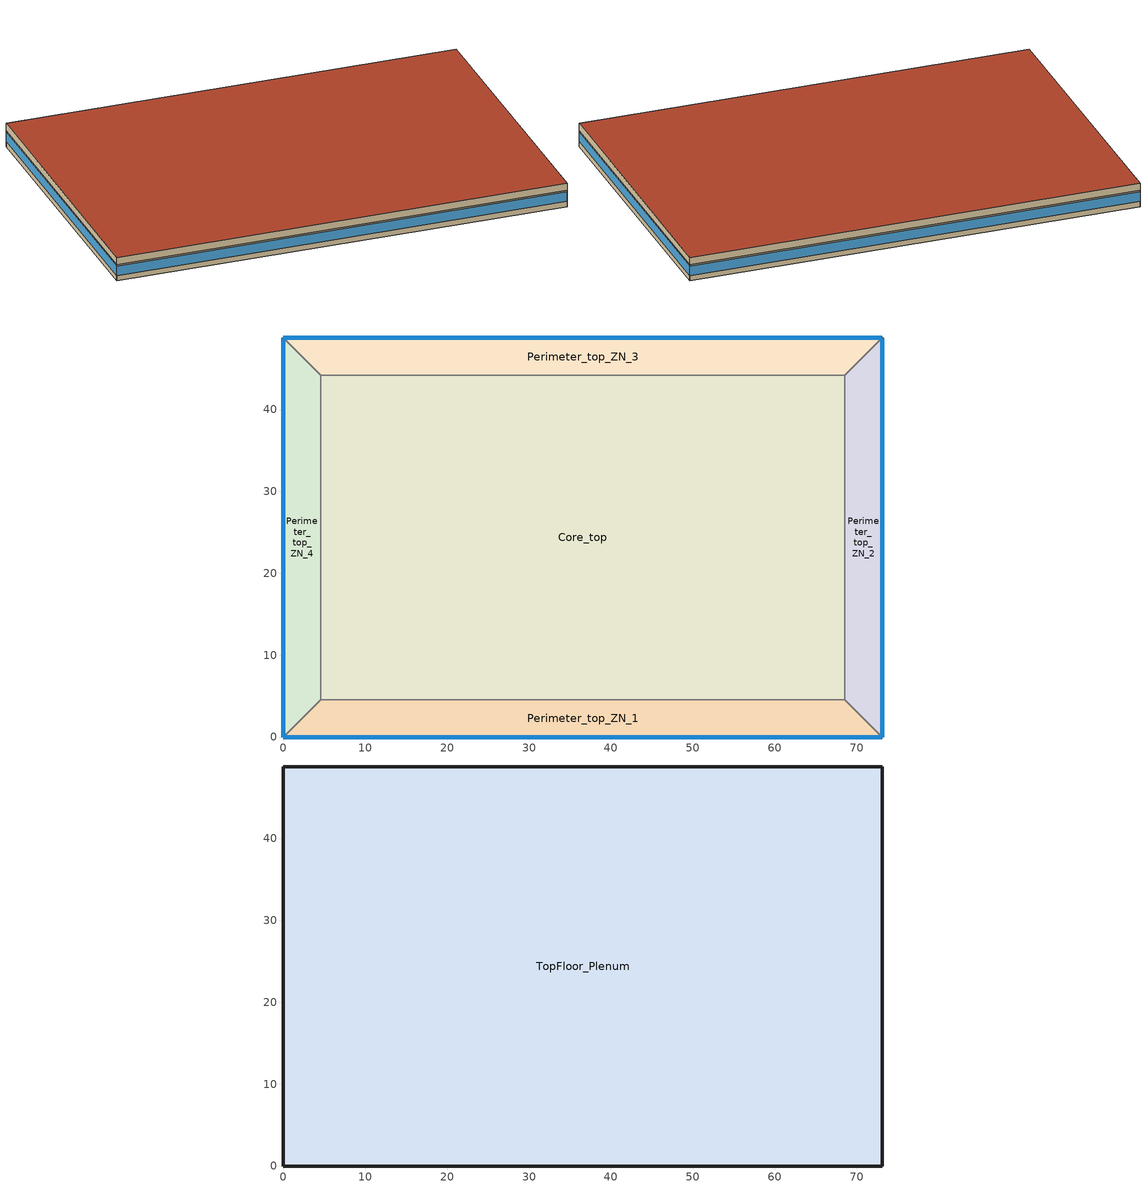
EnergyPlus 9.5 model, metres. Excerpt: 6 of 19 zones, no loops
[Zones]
Core_top
 floor adiabatic (INT-FLOOR-TOPSIDE): 68.53,44.16 68.53,4.57 4.57,4.57 4.57,44.16 z43.6
 wall to Perimeter_top_ZN_2 (int-walls): 68.53,4.57 68.53,44.16 z43.6:46.34
 wall to Perimeter_top_ZN_3 (int-walls): 68.53,44.16 4.57,44.16 z43.6:46.34
 wall to Perimeter_top_ZN_1 (int-walls): 4.57,4.57 68.53,4.57 z43.6:46.34
 wall to Perimeter_top_ZN_4 (int-walls): 4.57,44.16 4.57,4.57 z43.6:46.34
Perimeter_top_ZN_1
 floor adiabatic (INT-FLOOR-TOPSIDE): 68.53,4.57 73.11,0 0,0 4.57,4.57 z43.6
 wall outside (Mass Non-res Ext Wall): 0,0 73.11,0 z43.6:46.34
 wall to Perimeter_top_ZN_2 (int-walls): 73.11,0 68.53,4.57 z43.6:46.34
 wall to Perimeter_top_ZN_4 (int-walls): 4.57,4.57 0,0 z43.6:46.34
 window (Window Non-res Fixed): 0,0 73.11,0 z44.51:46.1
Perimeter_top_ZN_2
 floor adiabatic (INT-FLOOR-TOPSIDE): 68.53,44.16 73.11,48.74 73.11,0 68.53,4.57 z43.6
 wall outside (Mass Non-res Ext Wall): 73.11,0 73.11,48.74 z43.6:46.34
 wall to Perimeter_top_ZN_3 (int-walls): 73.11,48.74 68.53,44.16 z43.6:46.34
 window (Window Non-res Fixed): 73.11,0 73.11,48.74 z44.51:46.1
Perimeter_top_ZN_3
 floor adiabatic (INT-FLOOR-TOPSIDE): 4.57,44.16 0,48.74 73.11,48.74 68.53,44.16 z43.6
 wall outside (Mass Non-res Ext Wall): 73.11,48.74 0,48.74 z43.6:46.34
 wall to Perimeter_top_ZN_4 (int-walls): 0,48.74 4.57,44.16 z43.6:46.34
 window (Window Non-res Fixed): 73.11,48.74 0,48.74 z44.51:46.1
Perimeter_top_ZN_4
 floor adiabatic (INT-FLOOR-TOPSIDE): 4.57,4.57 0,0 0,48.74 4.57,44.16 z43.6
 wall outside (Mass Non-res Ext Wall): 0,48.74 0,0 z43.6:46.34
 window (Window Non-res Fixed): 0,48.74 0,0 z44.51:46.1
TopFloor_Plenum
 floor to Perimeter_top_ZN_1 (DropCeiling): 73.11,0 0,0 4.57,4.57 68.53,4.57 z46.34
 floor to Perimeter_top_ZN_2 (DropCeiling): 73.11,0 68.53,4.57 68.53,44.16 73.11,48.74 z46.34
 floor to Perimeter_top_ZN_3 (DropCeiling): 0,48.74 73.11,48.74 68.53,44.16 4.57,44.16 z46.34
 floor to Perimeter_top_ZN_4 (DropCeiling): 0,0 0,48.74 4.57,44.16 4.57,4.57 z46.34
 floor to Core_top (DropCeiling): 4.57,44.16 68.53,44.16 68.53,4.57 4.57,4.57 z46.34
 wall outside (Mass Non-res Ext Wall): 73.11,0 73.11,48.74 0,48.74 0,0 73.11,0 z46.34:47.56
 roof outside (IEAD Non-res Roof): 73.11,0 73.11,48.74 0,48.74 0,0 z47.56
[Building]
Ref Bldg Large Office New2004_v1.3_5.0: 0, City, 0.04, 0.2, FullInteriorAndExterior, 25, 6
[Site:Location]
USA IL-CHICAGO-OHARE: 41.77, -87.75, -6, 190
[SizingPeriod:DesignDay]
CHICAGO Ann Htg 99.6% Condns DB: 1, 21, WinterDesignDay, -20.6, 0, , , Wetbulb, -20.6, , , , , 99063, 4.9, 270, No, No, No, ASHRAEClearSky, , , , , 0
CHICAGO Ann Clg .4% Condns WB=>MDB: 7, 21, SummerDesignDay, 31.2, 10.7, , , Wetbulb, 25.5, , , , , 99063, 5.3, 230, No, No, No, ASHRAEClearSky, , , , , 1
[Site:WaterMainsTemperature]
CORRELATION: , 9.69, 28.1
[Site:GroundTemperature:BuildingSurface]
19.527, 19.502, 19.536, 19.598, 20.002, 21.64, 22.225, 22.375, 21.449, 20.121, 19.802, 19.633
[Construction]
Mass Non-res Ext Wall: 1IN Stucco, 8IN Concrete HW, Mass NonRes Wall Insulation, 1/2IN Gypsum
IEAD Non-res Roof: Roof Membrane, IEAD NonRes Roof Insulation, Metal Decking
int-walls: 1/2IN Gypsum, 1/2IN Gypsum
INT-FLOOR-TOPSIDE: MAT-CC05 4 HW CONCRETE, CP02 CARPET PAD
Window Non-res Fixed: NonRes Fixed Assembly Window
DropCeiling: Std AC02
InteriorFurnishings: Std Wood 6inch
[Material]
Mass NonRes Wall Insulation: MediumRough, 0.0495495, 0.049, 265, 836.8, 0.9, 0.7, 0.7
IEAD NonRes Roof Insulation: MediumRough, 0.127339, 0.049, 265, 836.8, 0.9, 0.7, 0.7
Std Wood 6inch: MediumSmooth, 0.15, 0.12, 540, 1210, 0.9, 0.7, 0.7
1/2IN Gypsum: Smooth, 0.0127, 0.16, 784.9, 830, 0.9, 0.92, 0.92
1IN Stucco: Smooth, 0.0253, 0.6918, 1858, 837, 0.9, 0.92, 0.92
8IN CONCRETE HW: Rough, 0.2032, 1.311, 2240, 836.8, 0.9, 0.7, 0.7
Roof Membrane: VeryRough, 0.0095, 0.16, 1121.29, 1460, 0.9, 0.7, 0.7
Metal Decking: MediumSmooth, 0.0015, 45.006, 7680, 418.4, 0.9, 0.7, 0.3
MAT-CC05 4 HW CONCRETE: Rough, 0.1016, 1.311, 2240, 836.8, 0.9, 0.7, 0.7
Std AC02: MediumSmooth, 0.0127, 0.057, 288, 1339, 0.9, 0.7, 0.2
[WindowMaterial:SimpleGlazingSystem]
NonRes Fixed Assembly Window: 3.23646, 0.39
[Material:NoMass]
CP02 CARPET PAD: VeryRough, 0.2165, 0.9, 0.7, 0.8
[Zone]
Core_top; Perimeter_top_ZN_1; Perimeter_top_ZN_2; Perimeter_top_ZN_3; Perimeter_top_ZN_4: 0, 0, 0, 0, 1, 1, , , autocalculate, , , Yes
TopFloor_Plenum: 0, 0, 0, 0, 1, 1, , , autocalculate, , , No
[People]
Core_top People: Core_top, BLDG_OCC_SCH, Area/Person, , , 18.58, 0.3, AUTOCALCULATE, ACTIVITY_SCH, , No, ZoneAveraged, , WORK_EFF_SCH, ClothingInsulationSchedule, , CLOTHING_SCH, AIR_VELO_SCH, FANGER
Perimeter_top_ZN_1 People: Perimeter_top_ZN_1, BLDG_OCC_SCH, Area/Person, , , 18.58, 0.3, AUTOCALCULATE, ACTIVITY_SCH, , No, ZoneAveraged, , WORK_EFF_SCH, ClothingInsulationSchedule, , CLOTHING_SCH, AIR_VELO_SCH, FANGER
Perimeter_top_ZN_2 People: Perimeter_top_ZN_2, BLDG_OCC_SCH, Area/Person, , , 18.58, 0.3, AUTOCALCULATE, ACTIVITY_SCH, , No, ZoneAveraged, , WORK_EFF_SCH, ClothingInsulationSchedule, , CLOTHING_SCH, AIR_VELO_SCH, FANGER
Perimeter_top_ZN_3 People: Perimeter_top_ZN_3, BLDG_OCC_SCH, Area/Person, , , 18.58, 0.3, AUTOCALCULATE, ACTIVITY_SCH, , No, ZoneAveraged, , WORK_EFF_SCH, ClothingInsulationSchedule, , CLOTHING_SCH, AIR_VELO_SCH, FANGER
Perimeter_top_ZN_4 People: Perimeter_top_ZN_4, BLDG_OCC_SCH, Area/Person, , , 18.58, 0.3, AUTOCALCULATE, ACTIVITY_SCH, , No, ZoneAveraged, , WORK_EFF_SCH, ClothingInsulationSchedule, , CLOTHING_SCH, AIR_VELO_SCH, FANGER
[Lights]
Core_top_Lights: Core_top, BLDG_LIGHT_SCH, Watts/Area, , 10.76, , 0, 0.7, 0.2, 1, General, No
Perimeter_top_ZN_1_Lights: Perimeter_top_ZN_1, BLDG_LIGHT_SCH, Watts/Area, , 10.76, , 0, 0.7, 0.2, 1, General, No
Perimeter_top_ZN_2_Lights: Perimeter_top_ZN_2, BLDG_LIGHT_SCH, Watts/Area, , 10.76, , 0, 0.7, 0.2, 1, General, No
Perimeter_top_ZN_3_Lights: Perimeter_top_ZN_3, BLDG_LIGHT_SCH, Watts/Area, , 10.76, , 0, 0.7, 0.2, 1, General, No
Perimeter_top_ZN_4_Lights: Perimeter_top_ZN_4, BLDG_LIGHT_SCH, Watts/Area, , 10.76, , 0, 0.7, 0.2, 1, General, No
[ElectricEquipment]
Core_top_PlugMisc_Equip: Core_top, BLDG_EQUIP_SCH, Watts/Area, , 10.76, , 0, 0.5, 0, General
Perimeter_top_ZN_1_PlugMisc_Equip: Perimeter_top_ZN_1, BLDG_EQUIP_SCH, Watts/Area, , 10.76, , 0, 0.5, 0, General
Perimeter_top_ZN_2_PlugMisc_Equip: Perimeter_top_ZN_2, BLDG_EQUIP_SCH, Watts/Area, , 10.76, , 0, 0.5, 0, General
Perimeter_top_ZN_3_PlugMisc_Equip: Perimeter_top_ZN_3, BLDG_EQUIP_SCH, Watts/Area, , 10.76, , 0, 0.5, 0, General
Perimeter_top_ZN_4_PlugMisc_Equip: Perimeter_top_ZN_4, BLDG_EQUIP_SCH, Watts/Area, , 10.76, , 0, 0.5, 0, General
[Exterior:Lights]
Exterior Facade Lighting: ALWAYS_ON, 51262, AstronomicalClock, Exterior Facade Lighting
[Exterior:FuelEquipment]
Elevators: Electricity, BLDG_ELEVATORS, 244444, Elevators
[ZoneInfiltration:DesignFlowRate]
Perimeter_top_ZN_1_Infiltration: Perimeter_top_ZN_1, INFIL_QUARTER_ON_SCH, Flow/ExteriorArea, , , 0.000302, , 1, 0, 0, 0
Perimeter_top_ZN_2_Infiltration: Perimeter_top_ZN_2, INFIL_QUARTER_ON_SCH, Flow/ExteriorArea, , , 0.000302, , 1, 0, 0, 0
Perimeter_top_ZN_3_Infiltration: Perimeter_top_ZN_3, INFIL_QUARTER_ON_SCH, Flow/ExteriorArea, , , 0.000302, , 1, 0, 0, 0
Perimeter_top_ZN_4_Infiltration: Perimeter_top_ZN_4, INFIL_QUARTER_ON_SCH, Flow/ExteriorArea, , , 0.000302, , 1, 0, 0, 0
TopFloor_Plenum_Infiltration: TopFloor_Plenum, INFIL_QUARTER_ON_SCH, Flow/ExteriorArea, , , 0.000302, , 1, 0, 0, 0
[InternalMass]
Core_top Internal Mass: InteriorFurnishings, Core_top, 5064.65
Perimeter_top_ZN_1 Internal Mass: InteriorFurnishings, Perimeter_top_ZN_1, 626.839
Perimeter_top_ZN_2 Internal Mass: InteriorFurnishings, Perimeter_top_ZN_2, 403.95
Perimeter_top_ZN_3 Internal Mass: InteriorFurnishings, Perimeter_top_ZN_3, 626.826
Perimeter_top_ZN_4 Internal Mass: InteriorFurnishings, Perimeter_top_ZN_4, 403.95
[AirLoopHVAC:ReturnPlenum]
VAV_3 Return Plenum: TopFloor_Plenum, TOPFLOOR_PLENUMPlenumNode, TOPFLOOR_PLENUMPlenumOutletNode, , Core_top Return Air Node Name, Perimeter_top_ZN_3 Return Air Node Name, Perimeter_top_ZN_2 Return Air Node Name, Perimeter_top_ZN_1 Return Air Node Name, Perimeter_top_ZN_4 Return Air Node Name
[Schedule:Compact]
ALWAYS_ON: On/Off, Through: 12/31, For: AllDays, Until: 24:00, 1
BLDG_ELEVATORS: Fraction, Through: 12/31, For: AllDays, Until: 04:00, 0.05, Until: 05:00, 0.1, Until: 06:00, 0.2, Until: 07:00, 0.4, Until: 09:00, 0.5, Until: 10:00, 0.35, Until: 16:00, 0.15, Until: 17:00, 0.35, Until: 19:00, 0.5, Until: 21:00, 0.4, Until: 22:00, 0.3, Until: 23:00, 0.2, Until: 24:00, 0.1
INFIL_QUARTER_ON_SCH: Fraction, Through: 12/31, For: Weekdays SummerDesignDay, Until: 06:00, 1, Until: 22:00, 0.25, Until: 24:00, 1, For: Saturday WinterDesignDay, Until: 06:00, 1, Until: 18:00, 0.25, Until: 24:00, 1, For: Sunday Holidays AllOtherDays, Until: 24:00, 1
BLDG_OCC_SCH: Fraction, Through: 12/31, For: SummerDesignDay, Until: 06:00, 0, Until: 22:00, 1, Until: 24:00, 0.05, For: Weekdays, Until: 06:00, 0, Until: 07:00, 0.1, Until: 08:00, 0.2, Until: 12:00, 0.95, Until: 13:00, 0.5, Until: 17:00, 0.95, Until: 18:00, 0.7, Until: 20:00, 0.4, Until: 22:00, 0.1, Until: 24:00, 0.05, For: Saturday, Until: 06:00, 0, Until: 08:00, 0.1, Until: 14:00, 0.5, Until: 17:00, 0.1, Until: 24:00, 0, For: AllOtherDays, Until: 24:00, 0
BLDG_LIGHT_SCH: Fraction, Through: 12/31, For: Weekdays, Until: 05:00, 0.05, Until: 07:00, 0.1, Until: 08:00, 0.3, Until: 17:00, 0.9, Until: 18:00, 0.7, Until: 20:00, 0.5, Until: 22:00, 0.3, Until: 23:00, 0.1, Until: 24:00, 0.05, For: Saturday, Until: 06:00, 0.05, Until: 08:00, 0.1, Until: 14:00, 0.5, Until: 17:00, 0.15, Until: 24:00, 0.05, For: SummerDesignDay, Until: 24:00, 1, For: WinterDesignDay, Until: 24:00, 0, For: AllOtherDays, Until: 24:00, 0.05
BLDG_EQUIP_SCH: Fraction, Through: 12/31, For: Weekdays, Until: 08:00, 0.4, Until: 12:00, 0.9, Until: 13:00, 0.8, Until: 17:00, 0.9, Until: 18:00, 0.8, Until: 20:00, 0.6, Until: 22:00, 0.5, Until: 24:00, 0.4, For: Saturday, Until: 06:00, 0.3, Until: 08:00, 0.4, Until: 14:00, 0.5, Until: 17:00, 0.35, Until: 24:00, 0.3, For: SummerDesignDay, Until: 24:00, 1, For: WinterDesignDay, Until: 24:00, 0, For: AllOtherDays, Until: 24:00, 0.3
ACTIVITY_SCH: Any Number, Through: 12/31, For: AllDays, Until: 24:00, 120
WORK_EFF_SCH: Fraction, Through: 12/31, For: AllDays, Until: 24:00, 0
AIR_VELO_SCH: Any Number, Through: 12/31, For: AllDays, Until: 24:00, 0.2
CLOTHING_SCH: Any Number, Through: 04/30, For: AllDays, Until: 24:00, 1, Through: 09/30, For: AllDays, Until: 24:00, 0.5, Through: 12/31, For: AllDays, Until: 24:00, 1
